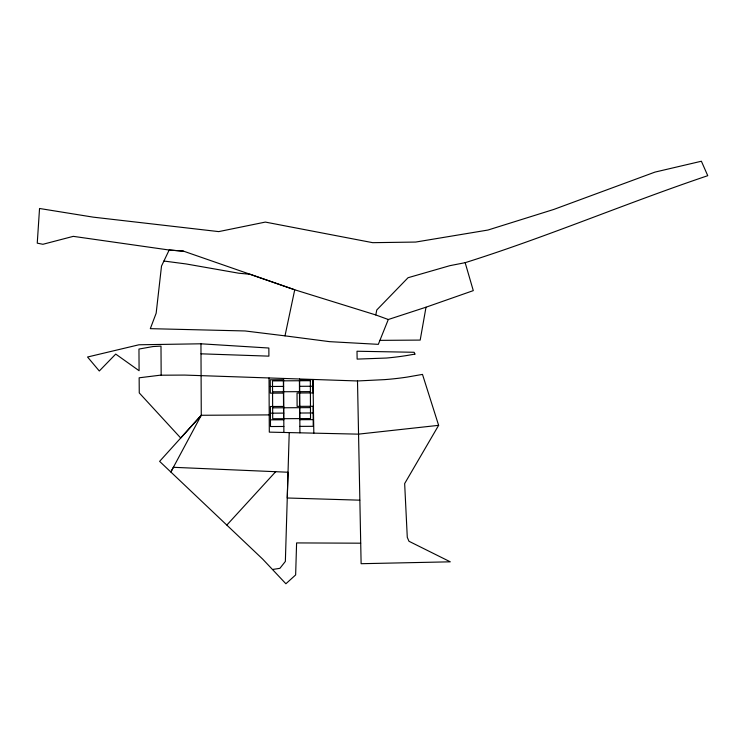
<?xml version="1.0" encoding="UTF-8"?>
<svg xmlns="http://www.w3.org/2000/svg" width="745" height="745" viewBox="0 0 745 745"><rect width="100%" height="100%" fill="white"/><g stroke="black" fill="none" stroke-linecap="round" stroke-linejoin="round"><path stroke-width="1.12" d="M289.228 432.594L287.253 497.995L359.779 500.174M426.01 307.201L388.294 319.512L375.787 314.949L376.774 309.976L408.055 277.717L449.915 265.658L465.159 262.678L473.289 290.625L426.01 307.201L420.189 340.092L379.913 340.363M183.493 251.158L169.171 250.013L161.507 266.077L156.161 313.217L150.313 328.657L245.077 330.957L285 335.855L294.731 289.786L183.484 251.139L169.171 250.022L73.289 236.351L42.921 244.286L37.25 243.159L39.541 208.488L93.265 217.158L218.723 231.611L265.35 222.084L372.677 242.674L415.673 242.06L487.928 230.047L553.768 209.447L654.967 172.104L701.39 161.237L707.75 175.69C626.312 203.124 547.147 236.882 465.159 262.678M388.294 319.512L378.32 344.348L329.607 341.657L285 335.855M269.215 414.9L201.271 415.272L170.856 472.004L173.389 467.301L288.036 472.237L285.363 561.432L279.906 568.323L272.484 569.497L262.631 559.057L159.616 461.369L201.271 415.272L200.954 343.799L138.961 344.777L87.547 357.013L99.299 370.991L115.726 354.08L139.092 370.721L138.961 349.06L152.958 346.555L160.994 346.099L161.162 375.21M438.628 425.339L404.656 483.579L407.282 537.322L408.977 541.27L450.278 561.823L361.12 563.704L357.498 380.965L384.541 379.633A308.663 308.663 0 0 0 407.096 377.1L422.49 374.4L438.628 425.339L358.382 434.149L269.308 432.137L269.019 377.966M201.271 415.272L180.718 438.013L139.259 392.922L139.147 377.799L160.119 375.21L184.639 375.08L357.498 380.965M226.89 525.001L275.678 471.706M283.594 379.726L270.239 379.801L270.314 393.155L283.668 393.081M299.62 379.643L312.974 379.568L313.049 392.922L297.041 393.015L297.106 406.37L313.124 406.276L313.226 426.317L299.872 426.382M270.277 386.478L283.631 386.404M299.658 386.32L313.012 386.245M272.558 391.805L310.386 391.609M283.743 406.435L270.388 406.509L270.491 426.54L283.845 426.475M272.651 407.832L310.469 407.627M270.426 413.186L283.78 413.112M299.807 413.028L313.161 412.954M270.454 419.863L283.808 419.789M299.835 419.705L313.189 419.64M360.682 543.189L296.603 542.919L295.644 574.926L285.894 583.763L272.484 569.497M201.001 353.819L268.898 356.147L268.852 348.027L200.954 343.799M163.909 261.029L186.185 263.963L238.856 273.229L250.022 274.272L294.731 289.786L375.787 314.949M312.974 379.438L313.822 433.143M299.62 378.991L299.909 432.826M299.425 380.742L299.63 418.606M283.594 378.451L283.882 432.472M283.398 380.825L283.603 418.699M414.918 354.099L407.422 355.421A288.436 288.436 0 0 1 386.45 358.038L357.134 359.099L357.004 351.24L414.155 352.283L414.918 354.099M310.33 380.686L272.502 380.891L272.707 418.755L310.525 418.55L310.33 380.686"/></g></svg>
